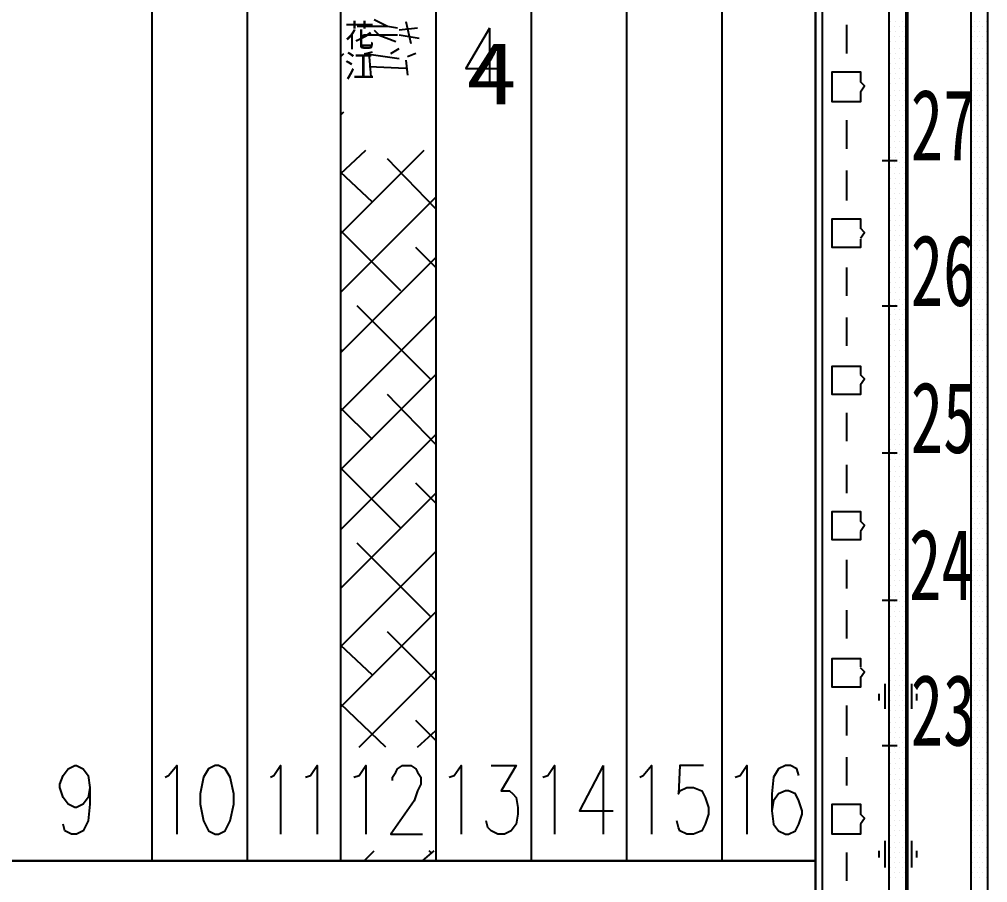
# Model space of a CAD drawing. Header units: metres. Extents: x 17 to 1264, y 17 to 859.
# Drawn here: x 411.1 to 494.5, y 410.5 to 484.9 of the extents above; entities that cross this region are included whole.
import ezdxf

# ---------------------------------------------------------------- set-up
doc = ezdxf.new("R2010")
doc.units = ezdxf.units.M
for name, color, linetype in [('LINES', 7, 'Continuous'), ('POLYLINES', 4, 'Continuous'), ('RECTS', 7, 'Continuous'), ('TEXTS', 3, 'Continuous')]:
    doc.layers.add(name, color=color, linetype=linetype)

msp = doc.modelspace()

# ---------------------------------------------------------------- linework, layer by layer
at = {"layer": 'LINES'}
for p, q in [((479.66, 144.86), (479.66, 740.16)), ((444.38, 484.7), (444.81, 482.83)), ((486.14, 484.7), (486.14, 484.7)), ((486.57, 484.7), (486.57, 484.7)), ((487.15, 484.7), (487.15, 484.7)), ((493.34, 484.7), (493.34, 484.7)), ((493.77, 484.7), (493.77, 484.7)), ((494.35, 484.7), (494.35, 484.7)), ((442.79, 484.27), (440.2, 484.27)), ((445.39, 484.13), (443.8, 483.98)), ((451.58, 484.13), (451.58, 479.09)), ((482.32, 484.42), (482.32, 481.97)), ((486.14, 483.84), (486.14, 483.84)), ((486.43, 484.27), (486.43, 484.27)), ((486.57, 483.84), (486.57, 483.84)), ((486.86, 484.27), (486.86, 484.27)), ((487.15, 483.84), (487.15, 483.84)), ((487.29, 484.27), (487.29, 484.27)), ((493.19, 484.27), (493.19, 484.27)), ((493.34, 483.84), (493.34, 483.84)), ((493.63, 484.27), (493.63, 484.27)), ((493.77, 483.84), (493.77, 483.84)), ((494.06, 484.27), (494.06, 484.27)), ((494.35, 483.84), (494.35, 483.84)), ((445.53, 483.26), (443.8, 483.55)), ((486.14, 482.98), (486.14, 482.98)), ((486.43, 483.41), (486.43, 483.41)), ((486.57, 482.98), (486.57, 482.98)), ((486.86, 483.41), (486.86, 483.41)), ((487.15, 482.98), (487.15, 482.98)), ((487.29, 483.41), (487.29, 483.41)), ((493.19, 483.41), (493.19, 483.41)), ((493.34, 482.98), (493.34, 482.98)), ((493.63, 483.41), (493.63, 483.41)), ((493.77, 482.98), (493.77, 482.98)), ((494.06, 483.41), (494.06, 483.41)), ((494.35, 482.98), (494.35, 482.98)), ((440.92, 481.97), (441.5, 482.11)), ((443.08, 481.97), (443.8, 482.4)), ((486.43, 482.4), (486.43, 482.4)), ((486.86, 482.4), (486.86, 482.4)), ((487.29, 482.4), (487.29, 482.4)), ((493.19, 482.4), (493.19, 482.4)), ((493.63, 482.4), (493.63, 482.4)), ((494.06, 482.4), (494.06, 482.4)), ((438.76, 481.68), (439.05, 481.97)), ((440.78, 481.97), (443.8, 481.54)), ((441.21, 481.68), (441.35, 479.95)), ((444.38, 481.39), (444.52, 480.1)), ((445.24, 481.97), (444.52, 481.68)), ((486.14, 481.97), (486.14, 481.97)), ((486.43, 481.54), (486.43, 481.54)), ((486.57, 481.97), (486.57, 481.97)), ((486.86, 481.54), (486.86, 481.54)), ((487.15, 481.97), (487.15, 481.97)), ((487.29, 481.54), (487.29, 481.54)), ((493.19, 481.54), (493.19, 481.54)), ((493.34, 481.97), (493.34, 481.97)), ((493.63, 481.54), (493.63, 481.54)), ((493.77, 481.97), (493.77, 481.97)), ((494.06, 481.54), (494.06, 481.54)), ((494.35, 481.97), (494.35, 481.97)), ((444.38, 480.67), (441.21, 480.82)), ((486.14, 481.1), (486.14, 481.1)), ((486.43, 480.67), (486.43, 480.67)), ((486.57, 481.1), (486.57, 481.1)), ((486.86, 480.67), (486.86, 480.67)), ((487.15, 481.1), (487.15, 481.1)), ((487.29, 480.67), (487.29, 480.67)), ((493.19, 480.67), (493.19, 480.67)), ((493.34, 481.1), (493.34, 481.1)), ((493.63, 480.67), (493.63, 480.67)), ((493.77, 481.1), (493.77, 481.1)), ((494.06, 480.67), (494.06, 480.67)), ((494.35, 481.1), (494.35, 481.1)), ((486.14, 480.24), (486.14, 480.24)), ((486.43, 479.81), (486.43, 479.81)), ((486.57, 480.24), (486.57, 480.24)), ((486.86, 479.81), (486.86, 479.81)), ((487.15, 480.24), (487.15, 480.24)), ((487.29, 479.81), (487.29, 479.81)), ((493.19, 479.81), (493.19, 479.81)), ((493.34, 480.24), (493.34, 480.24)), ((493.63, 479.81), (493.63, 479.81)), ((493.77, 480.24), (493.77, 480.24)), ((494.06, 479.81), (494.06, 479.81)), ((494.35, 480.24), (494.35, 480.24)), ((486.14, 479.38), (486.14, 479.38)), ((486.43, 478.8), (486.43, 478.8)), ((486.57, 479.38), (486.57, 479.38)), ((486.86, 478.8), (486.86, 478.8)), ((487.15, 479.38), (487.15, 479.38)), ((487.29, 478.8), (487.29, 478.8)), ((493.19, 478.8), (493.19, 478.8)), ((493.34, 479.38), (493.34, 479.38)), ((493.63, 478.8), (493.63, 478.8)), ((493.77, 479.38), (493.77, 479.38)), ((494.06, 478.8), (494.06, 478.8)), ((494.35, 479.38), (494.35, 479.38)), ((486.14, 478.37), (486.14, 478.37)), ((486.43, 477.94), (486.43, 477.94)), ((486.57, 478.37), (486.57, 478.37)), ((486.86, 477.94), (486.86, 477.94)), ((487.15, 478.37), (487.15, 478.37)), ((487.29, 477.94), (487.29, 477.94)), ((493.19, 477.94), (493.19, 477.94)), ((493.34, 478.37), (493.34, 478.37)), ((493.63, 477.94), (493.63, 477.94)), ((493.77, 478.37), (493.77, 478.37)), ((494.06, 477.94), (494.06, 477.94)), ((494.35, 478.37), (494.35, 478.37)), ((486.14, 477.5), (486.14, 477.5)), ((486.43, 477.07), (486.43, 477.07)), ((486.57, 477.5), (486.57, 477.5)), ((486.86, 477.07), (486.86, 477.07)), ((487.15, 477.5), (487.15, 477.5)), ((487.29, 477.07), (487.29, 477.07)), ((493.19, 477.07), (493.19, 477.07)), ((493.34, 477.5), (493.34, 477.5)), ((493.63, 477.07), (493.63, 477.07)), ((493.77, 477.5), (493.77, 477.5)), ((494.06, 477.07), (494.06, 477.07)), ((494.35, 477.5), (494.35, 477.5)), ((438.76, 476.64), (439.05, 476.93)), ((438.91, 476.78), (438.76, 476.78)), ((486.14, 476.64), (486.14, 476.64)), ((486.57, 476.64), (486.57, 476.64)), ((487.15, 476.64), (487.15, 476.64)), ((493.34, 476.64), (493.34, 476.64)), ((493.77, 476.64), (493.77, 476.64)), ((494.35, 476.64), (494.35, 476.64)), ((482.32, 476.21), (482.32, 473.76)), ((486.14, 475.78), (486.14, 475.78)), ((486.43, 476.21), (486.43, 476.21)), ((486.57, 475.78), (486.57, 475.78)), ((486.86, 476.21), (486.86, 476.21)), ((487.15, 475.78), (487.15, 475.78)), ((487.29, 476.21), (487.29, 476.21)), ((493.19, 476.21), (493.19, 476.21)), ((493.34, 475.78), (493.34, 475.78)), ((493.63, 476.21), (493.63, 476.21)), ((493.77, 475.78), (493.77, 475.78)), ((494.06, 476.21), (494.06, 476.21)), ((494.35, 475.78), (494.35, 475.78)), ((486.14, 474.77), (486.14, 474.77)), ((486.43, 475.2), (486.43, 475.2)), ((486.57, 474.77), (486.57, 474.77)), ((486.86, 475.2), (486.86, 475.2)), ((487.15, 474.77), (487.15, 474.77)), ((487.29, 475.2), (487.29, 475.2)), ((493.19, 475.2), (493.19, 475.2)), ((493.34, 474.77), (493.34, 474.77)), ((493.63, 475.2), (493.63, 475.2)), ((493.77, 474.77), (493.77, 474.77)), ((494.06, 475.2), (494.06, 475.2)), ((494.35, 474.77), (494.35, 474.77)), ((486.14, 473.9), (486.14, 473.9)), ((486.43, 474.34), (486.43, 474.34)), ((486.57, 473.9), (486.57, 473.9)), ((486.86, 474.34), (486.86, 474.34)), ((487.15, 473.9), (487.15, 473.9)), ((487.29, 474.34), (487.29, 474.34)), ((493.19, 474.34), (493.19, 474.34)), ((493.34, 473.9), (493.34, 473.9)), ((493.63, 474.34), (493.63, 474.34)), ((493.77, 473.9), (493.77, 473.9)), ((494.06, 474.34), (494.06, 474.34)), ((494.35, 473.9), (494.35, 473.9)), ((438.76, 471.6), (440.92, 473.62)), ((438.76, 466.42), (445.96, 473.62)), ((446.97, 468.58), (442.79, 472.9)), ((486.14, 473.04), (486.14, 473.04)), ((486.43, 473.47), (486.43, 473.47)), ((486.57, 473.04), (486.57, 473.04)), ((486.86, 473.47), (486.86, 473.47)), ((487.15, 473.04), (487.15, 473.04)), ((487.29, 473.47), (487.29, 473.47)), ((493.19, 473.47), (493.19, 473.47)), ((493.34, 473.04), (493.34, 473.04)), ((493.63, 473.47), (493.63, 473.47)), ((493.77, 473.04), (493.77, 473.04)), ((494.06, 473.47), (494.06, 473.47)), ((494.35, 473.04), (494.35, 473.04)), ((485.42, 472.75), (486.71, 472.75)), ((486.14, 472.18), (486.14, 472.18)), ((486.43, 472.61), (486.43, 472.61)), ((486.57, 472.18), (486.57, 472.18)), ((486.86, 472.61), (486.86, 472.61)), ((487.15, 472.18), (487.15, 472.18)), ((487.29, 472.61), (487.29, 472.61)), ((493.19, 472.61), (493.19, 472.61)), ((493.34, 472.18), (493.34, 472.18)), ((493.63, 472.61), (493.63, 472.61)), ((493.77, 472.18), (493.77, 472.18)), ((494.06, 472.61), (494.06, 472.61)), ((494.35, 472.18), (494.35, 472.18)), ((441.5, 469.15), (438.76, 471.74)), ((482.32, 471.89), (482.32, 469.3)), ((486.43, 471.6), (486.43, 471.6)), ((486.86, 471.6), (486.86, 471.6)), ((487.29, 471.6), (487.29, 471.6)), ((493.19, 471.6), (493.19, 471.6)), ((493.63, 471.6), (493.63, 471.6)), ((494.06, 471.6), (494.06, 471.6)), ((486.14, 471.17), (486.14, 471.17)), ((486.43, 470.74), (486.43, 470.74)), ((486.57, 471.17), (486.57, 471.17)), ((486.86, 470.74), (486.86, 470.74)), ((487.15, 471.17), (487.15, 471.17)), ((487.29, 470.74), (487.29, 470.74)), ((493.19, 470.74), (493.19, 470.74)), ((493.34, 471.17), (493.34, 471.17)), ((493.63, 470.74), (493.63, 470.74)), ((493.77, 471.17), (493.77, 471.17)), ((494.06, 470.74), (494.06, 470.74)), ((494.35, 471.17), (494.35, 471.17)), ((438.76, 461.38), (446.97, 469.58)), ((486.14, 470.3), (486.14, 470.3)), ((486.43, 469.87), (486.43, 469.87)), ((486.57, 470.3), (486.57, 470.3)), ((486.86, 469.87), (486.86, 469.87)), ((487.15, 470.3), (487.15, 470.3)), ((487.29, 469.87), (487.29, 469.87)), ((493.19, 469.87), (493.19, 469.87)), ((493.34, 470.3), (493.34, 470.3)), ((493.63, 469.87), (493.63, 469.87)), ((493.77, 470.3), (493.77, 470.3)), ((494.06, 469.87), (494.06, 469.87)), ((494.35, 470.3), (494.35, 470.3)), ((486.14, 469.44), (486.14, 469.44)), ((486.43, 469.01), (486.43, 469.01)), ((486.57, 469.44), (486.57, 469.44)), ((486.86, 469.01), (486.86, 469.01)), ((487.15, 469.44), (487.15, 469.44)), ((487.29, 469.01), (487.29, 469.01)), ((493.19, 469.01), (493.19, 469.01)), ((493.34, 469.44), (493.34, 469.44)), ((493.63, 469.01), (493.63, 469.01)), ((493.77, 469.44), (493.77, 469.44)), ((494.06, 469.01), (494.06, 469.01)), ((494.35, 469.44), (494.35, 469.44)), ((486.14, 468.58), (486.14, 468.58)), ((486.43, 468), (486.43, 468)), ((486.57, 468.58), (486.57, 468.58)), ((486.86, 468), (486.86, 468)), ((487.15, 468.58), (487.15, 468.58)), ((487.29, 468), (487.29, 468)), ((493.19, 468), (493.19, 468)), ((493.34, 468.58), (493.34, 468.58)), ((493.63, 468), (493.63, 468)), ((493.77, 468.58), (493.77, 468.58)), ((494.06, 468), (494.06, 468)), ((494.35, 468.58), (494.35, 468.58)), ((486.14, 467.57), (486.14, 467.57)), ((486.43, 467.14), (486.43, 467.14)), ((486.57, 467.57), (486.57, 467.57)), ((486.86, 467.14), (486.86, 467.14)), ((487.15, 467.57), (487.15, 467.57)), ((487.29, 467.14), (487.29, 467.14)), ((493.19, 467.14), (493.19, 467.14)), ((493.34, 467.57), (493.34, 467.57)), ((493.63, 467.14), (493.63, 467.14)), ((493.77, 467.57), (493.77, 467.57)), ((494.06, 467.14), (494.06, 467.14)), ((494.35, 467.57), (494.35, 467.57)), ((443.95, 461.52), (438.76, 466.7)), ((486.14, 466.7), (486.14, 466.7)), ((486.43, 466.27), (486.43, 466.27)), ((486.57, 466.7), (486.57, 466.7)), ((486.86, 466.27), (486.86, 466.27)), ((487.15, 466.7), (487.15, 466.7)), ((487.29, 466.27), (487.29, 466.27)), ((493.19, 466.27), (493.19, 466.27)), ((493.34, 466.7), (493.34, 466.7)), ((493.63, 466.27), (493.63, 466.27)), ((493.77, 466.7), (493.77, 466.7)), ((494.06, 466.27), (494.06, 466.27)), ((494.35, 466.7), (494.35, 466.7)), ((486.14, 465.84), (486.14, 465.84)), ((486.43, 465.41), (486.43, 465.41)), ((486.57, 465.84), (486.57, 465.84)), ((486.86, 465.41), (486.86, 465.41)), ((487.15, 465.84), (487.15, 465.84)), ((487.29, 465.41), (487.29, 465.41)), ((493.19, 465.41), (493.19, 465.41)), ((493.34, 465.84), (493.34, 465.84)), ((493.63, 465.41), (493.63, 465.41)), ((493.77, 465.84), (493.77, 465.84)), ((494.06, 465.41), (494.06, 465.41)), ((494.35, 465.84), (494.35, 465.84)), ((446.97, 463.54), (445.24, 465.26)), ((486.14, 464.98), (486.14, 464.98)), ((486.57, 464.98), (486.57, 464.98)), ((487.15, 464.98), (487.15, 464.98)), ((493.34, 464.98), (493.34, 464.98)), ((493.77, 464.98), (493.77, 464.98)), ((494.35, 464.98), (494.35, 464.98)), ((438.76, 456.19), (446.97, 464.4)), ((486.14, 463.97), (486.14, 463.97)), ((486.43, 464.4), (486.43, 464.4)), ((486.57, 463.97), (486.57, 463.97)), ((486.86, 464.4), (486.86, 464.4)), ((487.15, 463.97), (487.15, 463.97)), ((487.29, 464.4), (487.29, 464.4)), ((493.19, 464.4), (493.19, 464.4)), ((493.34, 463.97), (493.34, 463.97)), ((493.63, 464.4), (493.63, 464.4)), ((493.77, 463.97), (493.77, 463.97)), ((494.06, 464.4), (494.06, 464.4)), ((494.35, 463.97), (494.35, 463.97)), ((482.32, 463.54), (482.32, 461.09)), ((486.14, 463.1), (486.14, 463.1)), ((486.43, 463.54), (486.43, 463.54)), ((486.57, 463.1), (486.57, 463.1)), ((486.86, 463.54), (486.86, 463.54)), ((487.15, 463.1), (487.15, 463.1)), ((487.29, 463.54), (487.29, 463.54)), ((493.19, 463.54), (493.19, 463.54)), ((493.34, 463.1), (493.34, 463.1)), ((493.63, 463.54), (493.63, 463.54)), ((493.77, 463.1), (493.77, 463.1)), ((494.06, 463.54), (494.06, 463.54)), ((494.35, 463.1), (494.35, 463.1)), ((486.14, 462.24), (486.14, 462.24)), ((486.43, 462.67), (486.43, 462.67)), ((486.57, 462.24), (486.57, 462.24)), ((486.86, 462.67), (486.86, 462.67)), ((487.15, 462.24), (487.15, 462.24)), ((487.29, 462.67), (487.29, 462.67)), ((493.19, 462.67), (493.19, 462.67)), ((493.34, 462.24), (493.34, 462.24)), ((493.63, 462.67), (493.63, 462.67)), ((493.77, 462.24), (493.77, 462.24)), ((494.06, 462.67), (494.06, 462.67)), ((494.35, 462.24), (494.35, 462.24)), ((486.14, 461.38), (486.14, 461.38)), ((486.43, 461.81), (486.43, 461.81)), ((486.57, 461.38), (486.57, 461.38)), ((486.86, 461.81), (486.86, 461.81)), ((487.15, 461.38), (487.15, 461.38)), ((487.29, 461.81), (487.29, 461.81)), ((493.19, 461.81), (493.19, 461.81)), ((493.34, 461.38), (493.34, 461.38)), ((493.63, 461.81), (493.63, 461.81)), ((493.77, 461.38), (493.77, 461.38)), ((494.06, 461.81), (494.06, 461.81)), ((494.35, 461.38), (494.35, 461.38)), ((486.14, 460.37), (486.14, 460.37)), ((486.43, 460.8), (486.43, 460.8)), ((486.57, 460.37), (486.57, 460.37)), ((486.86, 460.8), (486.86, 460.8)), ((487.15, 460.37), (487.15, 460.37)), ((487.29, 460.8), (487.29, 460.8)), ((493.19, 460.8), (493.19, 460.8)), ((493.34, 460.37), (493.34, 460.37)), ((493.63, 460.8), (493.63, 460.8)), ((493.77, 460.37), (493.77, 460.37)), ((494.06, 460.8), (494.06, 460.8)), ((494.35, 460.37), (494.35, 460.37)), ((446.54, 453.89), (440.2, 460.22)), ((485.42, 460.22), (486.71, 460.22)), ((486.43, 459.94), (486.43, 459.94)), ((486.86, 459.94), (486.86, 459.94)), ((487.29, 459.94), (487.29, 459.94)), ((493.19, 459.94), (493.19, 459.94)), ((493.63, 459.94), (493.63, 459.94)), ((494.06, 459.94), (494.06, 459.94)), ((438.76, 451.15), (446.97, 459.36)), ((482.32, 459.22), (482.32, 456.77)), ((486.14, 459.5), (486.14, 459.5)), ((486.43, 459.07), (486.43, 459.07)), ((486.57, 459.5), (486.57, 459.5)), ((486.86, 459.07), (486.86, 459.07)), ((487.15, 459.5), (487.15, 459.5)), ((487.29, 459.07), (487.29, 459.07)), ((493.19, 459.07), (493.19, 459.07)), ((493.34, 459.5), (493.34, 459.5)), ((493.63, 459.07), (493.63, 459.07)), ((493.77, 459.5), (493.77, 459.5)), ((494.06, 459.07), (494.06, 459.07)), ((494.35, 459.5), (494.35, 459.5)), ((486.14, 458.64), (486.14, 458.64)), ((486.43, 458.21), (486.43, 458.21)), ((486.57, 458.64), (486.57, 458.64)), ((486.86, 458.21), (486.86, 458.21)), ((487.15, 458.64), (487.15, 458.64)), ((487.29, 458.21), (487.29, 458.21)), ((493.19, 458.21), (493.19, 458.21)), ((493.34, 458.64), (493.34, 458.64)), ((493.63, 458.21), (493.63, 458.21)), ((493.77, 458.64), (493.77, 458.64)), ((494.06, 458.21), (494.06, 458.21)), ((494.35, 458.64), (494.35, 458.64)), ((486.14, 457.78), (486.14, 457.78)), ((486.43, 457.2), (486.43, 457.2)), ((486.57, 457.78), (486.57, 457.78)), ((486.86, 457.2), (486.86, 457.2)), ((487.15, 457.78), (487.15, 457.78)), ((487.29, 457.2), (487.29, 457.2)), ((493.19, 457.2), (493.19, 457.2)), ((493.34, 457.78), (493.34, 457.78)), ((493.63, 457.2), (493.63, 457.2)), ((493.77, 457.78), (493.77, 457.78)), ((494.06, 457.2), (494.06, 457.2)), ((494.35, 457.78), (494.35, 457.78)), ((438.91, 456.34), (438.76, 456.48)), ((486.14, 456.77), (486.14, 456.77)), ((486.43, 456.34), (486.43, 456.34)), ((486.57, 456.77), (486.57, 456.77)), ((486.86, 456.34), (486.86, 456.34)), ((487.15, 456.77), (487.15, 456.77)), ((487.29, 456.34), (487.29, 456.34)), ((493.19, 456.34), (493.19, 456.34)), ((493.34, 456.77), (493.34, 456.77)), ((493.63, 456.34), (493.63, 456.34)), ((493.77, 456.77), (493.77, 456.77)), ((494.06, 456.34), (494.06, 456.34)), ((494.35, 456.77), (494.35, 456.77)), ((486.14, 455.9), (486.14, 455.9)), ((486.43, 455.47), (486.43, 455.47)), ((486.57, 455.9), (486.57, 455.9)), ((486.86, 455.47), (486.86, 455.47)), ((487.15, 455.9), (487.15, 455.9)), ((487.29, 455.47), (487.29, 455.47)), ((493.19, 455.47), (493.19, 455.47)), ((493.34, 455.9), (493.34, 455.9)), ((493.63, 455.47), (493.63, 455.47)), ((493.77, 455.9), (493.77, 455.9)), ((494.06, 455.47), (494.06, 455.47)), ((494.35, 455.9), (494.35, 455.9)), ((486.14, 455.04), (486.14, 455.04)), ((486.43, 454.61), (486.43, 454.61)), ((486.57, 455.04), (486.57, 455.04)), ((486.86, 454.61), (486.86, 454.61)), ((487.15, 455.04), (487.15, 455.04)), ((487.29, 454.61), (487.29, 454.61)), ((493.19, 454.61), (493.19, 454.61)), ((493.34, 455.04), (493.34, 455.04)), ((493.63, 454.61), (493.63, 454.61)), ((493.77, 455.04), (493.77, 455.04)), ((494.06, 454.61), (494.06, 454.61)), ((494.35, 455.04), (494.35, 455.04)), ((438.76, 446.11), (446.97, 454.32)), ((486.14, 454.18), (486.14, 454.18)), ((486.57, 454.18), (486.57, 454.18)), ((487.15, 454.18), (487.15, 454.18)), ((493.34, 454.18), (493.34, 454.18)), ((493.77, 454.18), (493.77, 454.18)), ((494.35, 454.18), (494.35, 454.18)), ((486.14, 453.17), (486.14, 453.17)), ((486.43, 453.6), (486.43, 453.6)), ((486.57, 453.17), (486.57, 453.17)), ((486.86, 453.6), (486.86, 453.6)), ((487.15, 453.17), (487.15, 453.17)), ((487.29, 453.6), (487.29, 453.6)), ((493.19, 453.6), (493.19, 453.6)), ((493.34, 453.17), (493.34, 453.17)), ((493.63, 453.6), (493.63, 453.6)), ((493.77, 453.17), (493.77, 453.17)), ((494.06, 453.6), (494.06, 453.6)), ((494.35, 453.17), (494.35, 453.17)), ((446.97, 448.27), (442.79, 452.59)), ((486.14, 452.3), (486.14, 452.3)), ((486.43, 452.74), (486.43, 452.74)), ((486.57, 452.3), (486.57, 452.3)), ((486.86, 452.74), (486.86, 452.74)), ((487.15, 452.3), (487.15, 452.3)), ((487.29, 452.74), (487.29, 452.74)), ((493.19, 452.74), (493.19, 452.74)), ((493.34, 452.3), (493.34, 452.3)), ((493.63, 452.74), (493.63, 452.74)), ((493.77, 452.3), (493.77, 452.3)), ((494.06, 452.74), (494.06, 452.74)), ((494.35, 452.3), (494.35, 452.3)), ((441.5, 448.7), (438.76, 451.44)), ((486.14, 451.44), (486.14, 451.44)), ((486.43, 451.87), (486.43, 451.87)), ((486.57, 451.44), (486.57, 451.44)), ((486.86, 451.87), (486.86, 451.87)), ((487.15, 451.44), (487.15, 451.44)), ((487.29, 451.87), (487.29, 451.87)), ((493.19, 451.87), (493.19, 451.87)), ((493.34, 451.44), (493.34, 451.44)), ((493.63, 451.87), (493.63, 451.87)), ((493.77, 451.44), (493.77, 451.44)), ((494.06, 451.87), (494.06, 451.87)), ((494.35, 451.44), (494.35, 451.44)), ((482.32, 451.01), (482.32, 448.56)), ((486.14, 450.58), (486.14, 450.58)), ((486.43, 451.01), (486.43, 451.01)), ((486.57, 450.58), (486.57, 450.58)), ((486.86, 451.01), (486.86, 451.01)), ((487.15, 450.58), (487.15, 450.58)), ((487.29, 451.01), (487.29, 451.01)), ((493.19, 451.01), (493.19, 451.01)), ((493.34, 450.58), (493.34, 450.58)), ((493.63, 451.01), (493.63, 451.01)), ((493.77, 450.58), (493.77, 450.58)), ((494.06, 451.01), (494.06, 451.01)), ((494.35, 450.58), (494.35, 450.58)), ((486.14, 449.57), (486.14, 449.57)), ((486.43, 450), (486.43, 450)), ((486.57, 449.57), (486.57, 449.57)), ((486.86, 450), (486.86, 450)), ((487.15, 449.57), (487.15, 449.57)), ((487.29, 450), (487.29, 450)), ((493.19, 450), (493.19, 450)), ((493.34, 449.57), (493.34, 449.57)), ((493.63, 450), (493.63, 450)), ((493.77, 449.57), (493.77, 449.57)), ((494.06, 450), (494.06, 450)), ((494.35, 449.57), (494.35, 449.57)), ((438.76, 440.93), (446.97, 449.14)), ((486.14, 448.7), (486.14, 448.7)), ((486.43, 449.14), (486.43, 449.14)), ((486.57, 448.7), (486.57, 448.7)), ((486.86, 449.14), (486.86, 449.14)), ((487.15, 448.7), (487.15, 448.7)), ((487.29, 449.14), (487.29, 449.14)), ((493.19, 449.14), (493.19, 449.14)), ((493.34, 448.7), (493.34, 448.7)), ((493.63, 449.14), (493.63, 449.14)), ((493.77, 448.7), (493.77, 448.7)), ((494.06, 449.14), (494.06, 449.14)), ((494.35, 448.7), (494.35, 448.7)), ((486.43, 448.27), (486.43, 448.27)), ((486.86, 448.27), (486.86, 448.27)), ((487.29, 448.27), (487.29, 448.27)), ((493.19, 448.27), (493.19, 448.27)), ((493.63, 448.27), (493.63, 448.27)), ((494.06, 448.27), (494.06, 448.27)), ((485.42, 447.55), (486.71, 447.55)), ((486.14, 447.84), (486.14, 447.84)), ((486.43, 447.41), (486.43, 447.41)), ((486.57, 447.84), (486.57, 447.84)), ((486.86, 447.41), (486.86, 447.41)), ((487.15, 447.84), (487.15, 447.84)), ((487.29, 447.41), (487.29, 447.41)), ((493.19, 447.41), (493.19, 447.41)), ((493.34, 447.84), (493.34, 447.84)), ((493.63, 447.41), (493.63, 447.41)), ((493.77, 447.84), (493.77, 447.84)), ((494.06, 447.41), (494.06, 447.41)), ((494.35, 447.84), (494.35, 447.84)), ((443.95, 441.07), (438.76, 446.26)), ((482.32, 446.54), (482.32, 444.1)), ((486.14, 446.98), (486.14, 446.98)), ((486.43, 446.4), (486.43, 446.4)), ((486.57, 446.98), (486.57, 446.98)), ((486.86, 446.4), (486.86, 446.4)), ((487.15, 446.98), (487.15, 446.98)), ((487.29, 446.4), (487.29, 446.4)), ((493.19, 446.4), (493.19, 446.4)), ((493.34, 446.98), (493.34, 446.98)), ((493.63, 446.4), (493.63, 446.4)), ((493.77, 446.98), (493.77, 446.98)), ((494.06, 446.4), (494.06, 446.4)), ((494.35, 446.98), (494.35, 446.98)), ((486.14, 445.97), (486.14, 445.97)), ((486.43, 445.54), (486.43, 445.54)), ((486.57, 445.97), (486.57, 445.97)), ((486.86, 445.54), (486.86, 445.54)), ((487.15, 445.97), (487.15, 445.97)), ((487.29, 445.54), (487.29, 445.54)), ((493.19, 445.54), (493.19, 445.54)), ((493.34, 445.97), (493.34, 445.97)), ((493.63, 445.54), (493.63, 445.54)), ((493.77, 445.97), (493.77, 445.97)), ((494.06, 445.54), (494.06, 445.54)), ((494.35, 445.97), (494.35, 445.97)), ((446.97, 443.23), (445.24, 444.96)), ((486.14, 445.1), (486.14, 445.1)), ((486.43, 444.67), (486.43, 444.67)), ((486.57, 445.1), (486.57, 445.1)), ((486.86, 444.67), (486.86, 444.67)), ((487.15, 445.1), (487.15, 445.1)), ((487.29, 444.67), (487.29, 444.67)), ((493.19, 444.67), (493.19, 444.67)), ((493.34, 445.1), (493.34, 445.1)), ((493.63, 444.67), (493.63, 444.67)), ((493.77, 445.1), (493.77, 445.1)), ((494.06, 444.67), (494.06, 444.67)), ((494.35, 445.1), (494.35, 445.1)), ((438.76, 435.89), (446.97, 444.1)), ((486.14, 444.24), (486.14, 444.24)), ((486.43, 443.81), (486.43, 443.81)), ((486.57, 444.24), (486.57, 444.24)), ((486.86, 443.81), (486.86, 443.81)), ((487.15, 444.24), (487.15, 444.24)), ((487.29, 443.81), (487.29, 443.81)), ((493.19, 443.81), (493.19, 443.81)), ((493.34, 444.24), (493.34, 444.24)), ((493.63, 443.81), (493.63, 443.81)), ((493.77, 444.24), (493.77, 444.24)), ((494.06, 443.81), (494.06, 443.81)), ((494.35, 444.24), (494.35, 444.24)), ((486.14, 443.38), (486.14, 443.38)), ((486.57, 443.38), (486.57, 443.38)), ((487.15, 443.38), (487.15, 443.38)), ((493.34, 443.38), (493.34, 443.38)), ((493.77, 443.38), (493.77, 443.38)), ((494.35, 443.38), (494.35, 443.38)), ((486.14, 442.37), (486.14, 442.37)), ((486.43, 442.8), (486.43, 442.8)), ((486.57, 442.37), (486.57, 442.37)), ((486.86, 442.8), (486.86, 442.8)), ((487.15, 442.37), (487.15, 442.37)), ((487.29, 442.8), (487.29, 442.8)), ((493.19, 442.8), (493.19, 442.8)), ((493.34, 442.37), (493.34, 442.37)), ((493.63, 442.8), (493.63, 442.8)), ((493.77, 442.37), (493.77, 442.37)), ((494.06, 442.8), (494.06, 442.8)), ((494.35, 442.37), (494.35, 442.37)), ((486.14, 441.5), (486.14, 441.5)), ((486.43, 441.94), (486.43, 441.94)), ((486.57, 441.5), (486.57, 441.5)), ((486.86, 441.94), (486.86, 441.94)), ((487.15, 441.5), (487.15, 441.5)), ((487.29, 441.94), (487.29, 441.94)), ((493.19, 441.94), (493.19, 441.94)), ((493.34, 441.5), (493.34, 441.5)), ((493.63, 441.94), (493.63, 441.94)), ((493.77, 441.5), (493.77, 441.5)), ((494.06, 441.94), (494.06, 441.94)), ((494.35, 441.5), (494.35, 441.5)), ((486.14, 440.64), (486.14, 440.64)), ((486.43, 441.07), (486.43, 441.07)), ((486.57, 440.64), (486.57, 440.64)), ((486.86, 441.07), (486.86, 441.07)), ((487.15, 440.64), (487.15, 440.64)), ((487.29, 441.07), (487.29, 441.07)), ((493.19, 441.07), (493.19, 441.07)), ((493.34, 440.64), (493.34, 440.64)), ((493.63, 441.07), (493.63, 441.07)), ((493.77, 440.64), (493.77, 440.64)), ((494.06, 441.07), (494.06, 441.07)), ((494.35, 440.64), (494.35, 440.64)), ((446.54, 433.44), (440.2, 439.78)), ((486.14, 439.78), (486.14, 439.78)), ((486.43, 440.21), (486.43, 440.21)), ((486.57, 439.78), (486.57, 439.78)), ((486.86, 440.21), (486.86, 440.21)), ((487.15, 439.78), (487.15, 439.78)), ((487.29, 440.21), (487.29, 440.21)), ((493.19, 440.21), (493.19, 440.21)), ((493.34, 439.78), (493.34, 439.78)), ((493.63, 440.21), (493.63, 440.21)), ((493.77, 439.78), (493.77, 439.78)), ((494.06, 440.21), (494.06, 440.21)), ((494.35, 439.78), (494.35, 439.78)), ((438.76, 430.85), (446.97, 439.06)), ((486.14, 438.77), (486.14, 438.77)), ((486.43, 439.2), (486.43, 439.2)), ((486.57, 438.77), (486.57, 438.77)), ((486.86, 439.2), (486.86, 439.2)), ((487.15, 438.77), (487.15, 438.77)), ((487.29, 439.2), (487.29, 439.2)), ((493.19, 439.2), (493.19, 439.2)), ((493.34, 438.77), (493.34, 438.77)), ((493.63, 439.2), (493.63, 439.2)), ((493.77, 438.77), (493.77, 438.77)), ((494.06, 439.2), (494.06, 439.2)), ((494.35, 438.77), (494.35, 438.77)), ((482.32, 438.34), (482.32, 435.89)), ((486.14, 437.9), (486.14, 437.9)), ((486.43, 438.34), (486.43, 438.34)), ((486.57, 437.9), (486.57, 437.9)), ((486.86, 438.34), (486.86, 438.34)), ((487.15, 437.9), (487.15, 437.9)), ((487.29, 438.34), (487.29, 438.34)), ((493.19, 438.34), (493.19, 438.34)), ((493.34, 437.9), (493.34, 437.9)), ((493.63, 438.34), (493.63, 438.34)), ((493.77, 437.9), (493.77, 437.9)), ((494.06, 438.34), (494.06, 438.34)), ((494.35, 437.9), (494.35, 437.9)), ((486.14, 437.04), (486.14, 437.04)), ((486.43, 437.47), (486.43, 437.47)), ((486.57, 437.04), (486.57, 437.04)), ((486.86, 437.47), (486.86, 437.47)), ((487.15, 437.04), (487.15, 437.04)), ((487.29, 437.47), (487.29, 437.47)), ((493.19, 437.47), (493.19, 437.47)), ((493.34, 437.04), (493.34, 437.04)), ((493.63, 437.47), (493.63, 437.47)), ((493.77, 437.04), (493.77, 437.04)), ((494.06, 437.47), (494.06, 437.47)), ((494.35, 437.04), (494.35, 437.04)), ((486.14, 436.18), (486.14, 436.18)), ((486.43, 436.61), (486.43, 436.61)), ((486.57, 436.18), (486.57, 436.18)), ((486.86, 436.61), (486.86, 436.61)), ((487.15, 436.18), (487.15, 436.18)), ((487.29, 436.61), (487.29, 436.61)), ((493.19, 436.61), (493.19, 436.61)), ((493.34, 436.18), (493.34, 436.18)), ((493.63, 436.61), (493.63, 436.61)), ((493.77, 436.18), (493.77, 436.18)), ((494.06, 436.61), (494.06, 436.61)), ((494.35, 436.18), (494.35, 436.18)), ((438.91, 436.03), (438.76, 436.03)), ((486.43, 435.6), (486.43, 435.6)), ((486.86, 435.6), (486.86, 435.6)), ((487.29, 435.6), (487.29, 435.6)), ((493.19, 435.6), (493.19, 435.6)), ((493.63, 435.6), (493.63, 435.6)), ((494.06, 435.6), (494.06, 435.6)), ((485.42, 434.88), (486.71, 434.88)), ((486.14, 435.17), (486.14, 435.17)), ((486.43, 434.74), (486.43, 434.74)), ((486.57, 435.17), (486.57, 435.17)), ((486.86, 434.74), (486.86, 434.74)), ((487.15, 435.17), (487.15, 435.17)), ((487.29, 434.74), (487.29, 434.74)), ((493.19, 434.74), (493.19, 434.74)), ((493.34, 435.17), (493.34, 435.17)), ((493.63, 434.74), (493.63, 434.74)), ((493.77, 435.17), (493.77, 435.17)), ((494.06, 434.74), (494.06, 434.74)), ((494.35, 435.17), (494.35, 435.17)), ((438.76, 425.66), (446.97, 433.87)), ((482.32, 434.02), (482.32, 431.57)), ((486.14, 434.3), (486.14, 434.3)), ((486.43, 433.87), (486.43, 433.87)), ((486.57, 434.3), (486.57, 434.3)), ((486.86, 433.87), (486.86, 433.87)), ((487.15, 434.3), (487.15, 434.3)), ((487.29, 433.87), (487.29, 433.87)), ((493.19, 433.87), (493.19, 433.87)), ((493.34, 434.3), (493.34, 434.3)), ((493.63, 433.87), (493.63, 433.87)), ((493.77, 434.3), (493.77, 434.3)), ((494.06, 433.87), (494.06, 433.87)), ((494.35, 434.3), (494.35, 434.3)), ((486.14, 433.44), (486.14, 433.44)), ((486.43, 433.01), (486.43, 433.01)), ((486.57, 433.44), (486.57, 433.44)), ((486.86, 433.01), (486.86, 433.01)), ((487.15, 433.44), (487.15, 433.44)), ((487.29, 433.01), (487.29, 433.01)), ((493.19, 433.01), (493.19, 433.01)), ((493.34, 433.44), (493.34, 433.44)), ((493.63, 433.01), (493.63, 433.01)), ((493.77, 433.44), (493.77, 433.44)), ((494.06, 433.01), (494.06, 433.01)), ((494.35, 433.44), (494.35, 433.44)), ((446.97, 427.97), (442.79, 432.14)), ((486.14, 432.58), (486.14, 432.58)), ((486.57, 432.58), (486.57, 432.58)), ((487.15, 432.58), (487.15, 432.58)), ((493.34, 432.58), (493.34, 432.58)), ((493.77, 432.58), (493.77, 432.58)), ((494.35, 432.58), (494.35, 432.58)), ((486.14, 431.57), (486.14, 431.57)), ((486.43, 432), (486.43, 432)), ((486.57, 431.57), (486.57, 431.57)), ((486.86, 432), (486.86, 432)), ((487.15, 431.57), (487.15, 431.57)), ((487.29, 432), (487.29, 432)), ((493.19, 432), (493.19, 432)), ((493.34, 431.57), (493.34, 431.57)), ((493.63, 432), (493.63, 432)), ((493.77, 431.57), (493.77, 431.57)), ((494.06, 432), (494.06, 432)), ((494.35, 431.57), (494.35, 431.57)), ((441.5, 428.4), (438.76, 430.99)), ((486.14, 430.7), (486.14, 430.7)), ((486.43, 431.14), (486.43, 431.14)), ((486.57, 430.7), (486.57, 430.7)), ((486.86, 431.14), (486.86, 431.14)), ((487.15, 430.7), (487.15, 430.7)), ((487.29, 431.14), (487.29, 431.14)), ((493.19, 431.14), (493.19, 431.14)), ((493.34, 430.7), (493.34, 430.7)), ((493.63, 431.14), (493.63, 431.14)), ((493.77, 430.7), (493.77, 430.7)), ((494.06, 431.14), (494.06, 431.14)), ((494.35, 430.7), (494.35, 430.7)), ((486.14, 429.84), (486.14, 429.84)), ((486.43, 430.27), (486.43, 430.27)), ((486.57, 429.84), (486.57, 429.84)), ((486.86, 430.27), (486.86, 430.27)), ((487.15, 429.84), (487.15, 429.84)), ((487.29, 430.27), (487.29, 430.27)), ((493.19, 430.27), (493.19, 430.27)), ((493.34, 429.84), (493.34, 429.84)), ((493.63, 430.27), (493.63, 430.27)), ((493.77, 429.84), (493.77, 429.84)), ((494.06, 430.27), (494.06, 430.27)), ((494.35, 429.84), (494.35, 429.84)), ((440.35, 422.21), (446.97, 428.83)), ((486.14, 428.98), (486.14, 428.98)), ((486.43, 429.41), (486.43, 429.41)), ((486.57, 428.98), (486.57, 428.98)), ((486.86, 429.41), (486.86, 429.41)), ((487.15, 428.98), (487.15, 428.98)), ((487.29, 429.41), (487.29, 429.41)), ((493.19, 429.41), (493.19, 429.41)), ((493.34, 428.98), (493.34, 428.98)), ((493.63, 429.41), (493.63, 429.41)), ((493.77, 428.98), (493.77, 428.98)), ((494.06, 429.41), (494.06, 429.41)), ((494.35, 428.98), (494.35, 428.98)), ((486.14, 427.97), (486.14, 427.97)), ((486.43, 428.4), (486.43, 428.4)), ((486.57, 427.97), (486.57, 427.97)), ((486.86, 428.4), (486.86, 428.4)), ((487.15, 427.97), (487.15, 427.97)), ((487.29, 428.4), (487.29, 428.4)), ((493.19, 428.4), (493.19, 428.4)), ((493.34, 427.97), (493.34, 427.97)), ((493.63, 428.4), (493.63, 428.4)), ((493.77, 427.97), (493.77, 427.97)), ((494.06, 428.4), (494.06, 428.4)), ((494.35, 427.97), (494.35, 427.97)), ((485.63, 427.68), (485.63, 425.52)), ((486.14, 427.1), (486.14, 427.1)), ((486.43, 427.54), (486.43, 427.54)), ((486.57, 427.1), (486.57, 427.1)), ((486.86, 427.54), (486.86, 427.54)), ((487.15, 427.1), (487.15, 427.1)), ((487.29, 427.54), (487.29, 427.54)), ((487.94, 427.68), (487.94, 425.52)), ((493.19, 427.54), (493.19, 427.54)), ((493.34, 427.1), (493.34, 427.1)), ((493.63, 427.54), (493.63, 427.54)), ((493.77, 427.1), (493.77, 427.1)), ((494.06, 427.54), (494.06, 427.54)), ((494.35, 427.1), (494.35, 427.1)), ((485.13, 426.82), (485.13, 426.24)), ((486.14, 426.24), (486.14, 426.24)), ((486.43, 426.67), (486.43, 426.67)), ((486.57, 426.24), (486.57, 426.24)), ((486.86, 426.67), (486.86, 426.67)), ((487.15, 426.24), (487.15, 426.24)), ((487.29, 426.67), (487.29, 426.67)), ((488.37, 426.82), (488.37, 426.24)), ((493.19, 426.67), (493.19, 426.67)), ((493.34, 426.24), (493.34, 426.24)), ((493.63, 426.67), (493.63, 426.67)), ((493.77, 426.24), (493.77, 426.24)), ((494.06, 426.67), (494.06, 426.67)), ((494.35, 426.24), (494.35, 426.24)), ((442.65, 422.21), (438.76, 425.95)), ((482.32, 425.81), (482.32, 423.22)), ((486.14, 425.38), (486.14, 425.38)), ((486.43, 425.81), (486.43, 425.81)), ((486.57, 425.38), (486.57, 425.38)), ((486.86, 425.81), (486.86, 425.81)), ((487.15, 425.38), (487.15, 425.38)), ((487.29, 425.81), (487.29, 425.81)), ((493.19, 425.81), (493.19, 425.81)), ((493.34, 425.38), (493.34, 425.38)), ((493.63, 425.81), (493.63, 425.81)), ((493.77, 425.38), (493.77, 425.38)), ((494.06, 425.81), (494.06, 425.81)), ((494.35, 425.38), (494.35, 425.38)), ((446.97, 422.78), (445.24, 424.51)), ((486.43, 424.8), (486.43, 424.8)), ((486.86, 424.8), (486.86, 424.8)), ((487.29, 424.8), (487.29, 424.8)), ((493.19, 424.8), (493.19, 424.8)), ((493.63, 424.8), (493.63, 424.8)), ((494.06, 424.8), (494.06, 424.8)), ((486.14, 424.37), (486.14, 424.37)), ((486.43, 423.94), (486.43, 423.94)), ((486.57, 424.37), (486.57, 424.37)), ((486.86, 423.94), (486.86, 423.94)), ((487.15, 424.37), (487.15, 424.37)), ((487.29, 423.94), (487.29, 423.94)), ((493.19, 423.94), (493.19, 423.94)), ((493.34, 424.37), (493.34, 424.37)), ((493.63, 423.94), (493.63, 423.94)), ((493.77, 424.37), (493.77, 424.37)), ((494.06, 423.94), (494.06, 423.94)), ((494.35, 424.37), (494.35, 424.37)), ((445.39, 422.21), (446.97, 423.65)), ((486.14, 423.5), (486.14, 423.5)), ((486.43, 423.07), (486.43, 423.07)), ((486.57, 423.5), (486.57, 423.5)), ((486.86, 423.07), (486.86, 423.07)), ((487.15, 423.5), (487.15, 423.5)), ((487.29, 423.07), (487.29, 423.07)), ((493.19, 423.07), (493.19, 423.07)), ((493.34, 423.5), (493.34, 423.5)), ((493.63, 423.07), (493.63, 423.07)), ((493.77, 423.5), (493.77, 423.5)), ((494.06, 423.07), (494.06, 423.07)), ((494.35, 423.5), (494.35, 423.5)), ((485.42, 422.35), (486.71, 422.35)), ((486.14, 422.64), (486.14, 422.64)), ((486.43, 422.21), (486.43, 422.21)), ((486.57, 422.64), (486.57, 422.64)), ((486.86, 422.21), (486.86, 422.21)), ((487.15, 422.64), (487.15, 422.64)), ((487.29, 422.21), (487.29, 422.21)), ((493.19, 422.21), (493.19, 422.21)), ((493.34, 422.64), (493.34, 422.64)), ((493.63, 422.21), (493.63, 422.21)), ((493.77, 422.64), (493.77, 422.64)), ((494.06, 422.21), (494.06, 422.21)), ((494.35, 422.64), (494.35, 422.64)), ((482.32, 421.34), (482.32, 418.9)), ((486.14, 421.78), (486.14, 421.78)), ((486.43, 421.2), (486.43, 421.2)), ((486.57, 421.78), (486.57, 421.78)), ((486.86, 421.2), (486.86, 421.2)), ((487.15, 421.78), (487.15, 421.78)), ((487.29, 421.2), (487.29, 421.2)), ((493.19, 421.2), (493.19, 421.2)), ((493.34, 421.78), (493.34, 421.78)), ((493.63, 421.2), (493.63, 421.2)), ((493.77, 421.78), (493.77, 421.78)), ((494.06, 421.2), (494.06, 421.2)), ((494.35, 421.78), (494.35, 421.78)), ((461.37, 420.62), (461.37, 414.72)), ((486.14, 420.77), (486.14, 420.77)), ((486.43, 420.34), (486.43, 420.34)), ((486.57, 420.77), (486.57, 420.77)), ((486.86, 420.34), (486.86, 420.34)), ((487.15, 420.77), (487.15, 420.77)), ((487.29, 420.34), (487.29, 420.34)), ((493.19, 420.34), (493.19, 420.34)), ((493.34, 420.77), (493.34, 420.77)), ((493.63, 420.34), (493.63, 420.34)), ((493.77, 420.77), (493.77, 420.77)), ((494.06, 420.34), (494.06, 420.34)), ((494.35, 420.77), (494.35, 420.77)), ((486.14, 419.9), (486.14, 419.9)), ((486.57, 419.9), (486.57, 419.9)), ((487.15, 419.9), (487.15, 419.9)), ((493.34, 419.9), (493.34, 419.9)), ((493.77, 419.9), (493.77, 419.9)), ((494.35, 419.9), (494.35, 419.9)), ((486.14, 419.04), (486.14, 419.04)), ((486.43, 419.47), (486.43, 419.47)), ((486.57, 419.04), (486.57, 419.04)), ((486.86, 419.47), (486.86, 419.47)), ((487.15, 419.04), (487.15, 419.04)), ((487.29, 419.47), (487.29, 419.47)), ((493.19, 419.47), (493.19, 419.47)), ((493.34, 419.04), (493.34, 419.04)), ((493.63, 419.47), (493.63, 419.47)), ((493.77, 419.04), (493.77, 419.04)), ((494.06, 419.47), (494.06, 419.47)), ((494.35, 419.04), (494.35, 419.04)), ((486.14, 418.18), (486.14, 418.18)), ((486.43, 418.61), (486.43, 418.61)), ((486.57, 418.18), (486.57, 418.18)), ((486.86, 418.61), (486.86, 418.61)), ((487.15, 418.18), (487.15, 418.18)), ((487.29, 418.61), (487.29, 418.61)), ((493.19, 418.61), (493.19, 418.61)), ((493.34, 418.18), (493.34, 418.18)), ((493.63, 418.61), (493.63, 418.61)), ((493.77, 418.18), (493.77, 418.18)), ((494.06, 418.61), (494.06, 418.61)), ((494.35, 418.18), (494.35, 418.18)), ((486.14, 417.17), (486.14, 417.17)), ((486.43, 417.6), (486.43, 417.6)), ((486.57, 417.17), (486.57, 417.17)), ((486.86, 417.6), (486.86, 417.6)), ((487.15, 417.17), (487.15, 417.17)), ((487.29, 417.6), (487.29, 417.6)), ((493.19, 417.6), (493.19, 417.6)), ((493.34, 417.17), (493.34, 417.17)), ((493.63, 417.6), (493.63, 417.6)), ((493.77, 417.17), (493.77, 417.17)), ((494.06, 417.6), (494.06, 417.6)), ((494.35, 417.17), (494.35, 417.17)), ((486.14, 416.3), (486.14, 416.3)), ((486.43, 416.74), (486.43, 416.74)), ((486.57, 416.3), (486.57, 416.3)), ((486.86, 416.74), (486.86, 416.74)), ((487.15, 416.3), (487.15, 416.3)), ((487.29, 416.74), (487.29, 416.74)), ((493.19, 416.74), (493.19, 416.74)), ((493.34, 416.3), (493.34, 416.3)), ((493.63, 416.74), (493.63, 416.74)), ((493.77, 416.3), (493.77, 416.3)), ((494.06, 416.74), (494.06, 416.74)), ((494.35, 416.3), (494.35, 416.3)), ((486.14, 415.44), (486.14, 415.44)), ((486.43, 415.87), (486.43, 415.87)), ((486.57, 415.44), (486.57, 415.44)), ((486.86, 415.87), (486.86, 415.87)), ((487.15, 415.44), (487.15, 415.44)), ((487.29, 415.87), (487.29, 415.87)), ((493.19, 415.87), (493.19, 415.87)), ((493.34, 415.44), (493.34, 415.44)), ((493.63, 415.87), (493.63, 415.87)), ((493.77, 415.44), (493.77, 415.44)), ((494.06, 415.87), (494.06, 415.87)), ((494.35, 415.44), (494.35, 415.44)), ((486.14, 414.58), (486.14, 414.58)), ((486.43, 415.01), (486.43, 415.01)), ((486.57, 414.58), (486.57, 414.58)), ((486.86, 415.01), (486.86, 415.01)), ((487.15, 414.58), (487.15, 414.58)), ((487.29, 415.01), (487.29, 415.01)), ((493.19, 415.01), (493.19, 415.01)), ((493.34, 414.58), (493.34, 414.58)), ((493.63, 415.01), (493.63, 415.01)), ((493.77, 414.58), (493.77, 414.58)), ((494.06, 415.01), (494.06, 415.01)), ((494.35, 414.58), (494.35, 414.58)), ((485.63, 414.14), (485.63, 411.84)), ((486.43, 414), (486.43, 414)), ((486.86, 414), (486.86, 414)), ((487.29, 414), (487.29, 414)), ((487.94, 414.14), (487.94, 411.84)), ((493.19, 414), (493.19, 414)), ((493.63, 414), (493.63, 414)), ((494.06, 414), (494.06, 414)), ((440.78, 412.42), (441.64, 413.28)), ((445.82, 412.42), (446.83, 413.28)), ((446.54, 413.14), (446.39, 413.28)), ((482.32, 413.14), (482.32, 410.69)), ((485.13, 413.28), (485.13, 412.7)), ((486.14, 413.57), (486.14, 413.57)), ((486.43, 413.14), (486.43, 413.14)), ((486.57, 413.57), (486.57, 413.57)), ((486.86, 413.14), (486.86, 413.14)), ((487.15, 413.57), (487.15, 413.57)), ((487.29, 413.14), (487.29, 413.14)), ((488.37, 413.28), (488.37, 412.7)), ((493.19, 413.14), (493.19, 413.14)), ((493.34, 413.57), (493.34, 413.57)), ((493.63, 413.14), (493.63, 413.14)), ((493.77, 413.57), (493.77, 413.57)), ((494.06, 413.14), (494.06, 413.14)), ((494.35, 413.57), (494.35, 413.57)), ((486.14, 412.7), (486.14, 412.7)), ((486.43, 412.27), (486.43, 412.27)), ((486.57, 412.7), (486.57, 412.7)), ((486.86, 412.27), (486.86, 412.27)), ((487.15, 412.7), (487.15, 412.7)), ((487.29, 412.27), (487.29, 412.27)), ((493.19, 412.27), (493.19, 412.27)), ((493.34, 412.7), (493.34, 412.7)), ((493.63, 412.27), (493.63, 412.27)), ((493.77, 412.7), (493.77, 412.7)), ((494.06, 412.27), (494.06, 412.27)), ((494.35, 412.7), (494.35, 412.7)), ((486.14, 411.84), (486.14, 411.84)), ((486.43, 411.41), (486.43, 411.41)), ((486.57, 411.84), (486.57, 411.84)), ((486.86, 411.41), (486.86, 411.41)), ((487.15, 411.84), (487.15, 411.84)), ((487.29, 411.41), (487.29, 411.41)), ((493.19, 411.41), (493.19, 411.41)), ((493.34, 411.84), (493.34, 411.84)), ((493.63, 411.41), (493.63, 411.41)), ((493.77, 411.84), (493.77, 411.84)), ((494.06, 411.41), (494.06, 411.41)), ((494.35, 411.84), (494.35, 411.84)), ((486.14, 410.98), (486.14, 410.98)), ((486.57, 410.98), (486.57, 410.98)), ((487.15, 410.98), (487.15, 410.98)), ((493.34, 410.98), (493.34, 410.98)), ((493.77, 410.98), (493.77, 410.98)), ((494.35, 410.98), (494.35, 410.98))]:
    msp.add_line(p, q, dxfattribs=at)
at = {"layer": 'POLYLINES'}
for points in [[(487.58, 741.74), (487.58, 598.18), (487.58, 144.86)], [(487.58, 741.74), (487.58, 598.18), (487.58, 144.86)], [(480.23, 722.88), (480.23, 583.92), (480.23, 144.86)], [(443.66, 484.13), (442.79, 484.27), (441.64, 484.85)], [(441.64, 483.98), (442.07, 483.55), (443.51, 482.98)], [(451.58, 484.13), (449.56, 480.67), (452.59, 480.67)], [(443.66, 483.55), (440.78, 483.55), (440.49, 483.41), (440.49, 482.69), (441.5, 482.69)], [(483.55, 478.66), (483.55, 477.79), (481.1, 477.79), (481.1, 480.38), (483.55, 480.38), (483.55, 479.52)], [(483.54, 478.66), (483.89, 479.16), (483.54, 479.51)], [(483.55, 465.98), (483.55, 465.26), (481.1, 465.26), (481.1, 467.71), (483.55, 467.71), (483.55, 466.85)], [(483.54, 466.05), (483.89, 466.55), (483.54, 466.9)], [(483.55, 453.46), (483.55, 452.59), (481.1, 452.59), (481.1, 455.04), (483.55, 455.04), (483.55, 454.32)], [(483.54, 453.44), (483.89, 453.93), (483.54, 454.29)], [(483.55, 440.78), (483.55, 440.06), (481.1, 440.06), (481.1, 442.51), (483.55, 442.51), (483.55, 441.65)], [(483.54, 440.82), (483.89, 441.32), (483.54, 441.67)], [(483.55, 428.26), (483.55, 427.39), (481.1, 427.39), (481.1, 429.84), (483.55, 429.84), (483.55, 429.12)], [(483.54, 428.21), (483.89, 428.71), (483.54, 429.06)], [(417.16, 418.75), (417.02, 417.89), (416.59, 417.31), (416.01, 417.02), (415.87, 417.02), (415.29, 417.31), (414.86, 417.89), (414.57, 418.75), (414.57, 419.04), (414.86, 419.76), (415.29, 420.34), (415.87, 420.62), (416.01, 420.62), (416.59, 420.34), (417.02, 419.76), (417.16, 418.75), (417.16, 417.31), (417.02, 415.87), (416.59, 415.01), (416.01, 414.72), (415.58, 414.72), (415, 415.01), (414.86, 415.58)], [(423.64, 419.62), (423.93, 419.76), (424.65, 420.62), (424.65, 414.72)], [(427.96, 420.62), (427.39, 420.34), (426.95, 419.62), (426.67, 418.18), (426.67, 417.31), (426.95, 415.87), (427.39, 415.01), (427.96, 414.72), (428.25, 414.72), (428.83, 415.01), (429.26, 415.87), (429.55, 417.31), (429.55, 418.18), (429.26, 419.62), (428.83, 420.34), (428.25, 420.62), (427.96, 420.62)], [(432.71, 419.62), (433, 419.76), (433.58, 420.62), (433.58, 414.72)], [(435.74, 419.62), (436.17, 419.76), (436.75, 420.62), (436.75, 414.72)], [(439.91, 419.62), (440.35, 419.76), (440.92, 420.62), (440.92, 414.72)], [(443.23, 419.33), (443.23, 419.62), (443.51, 420.05), (443.66, 420.34), (444.09, 420.62), (444.81, 420.62), (445.24, 420.34), (445.39, 420.05), (445.67, 419.62), (445.67, 419.04), (445.39, 418.46), (445.1, 417.6), (443.08, 414.72), (445.82, 414.72)], [(448.12, 419.62), (448.55, 419.76), (449.13, 420.62), (449.13, 414.72)], [(451.72, 420.62), (453.88, 420.62), (452.59, 418.46), (453.31, 418.46), (453.59, 418.18), (453.88, 417.89), (454.03, 417.02), (454.03, 416.45), (453.88, 415.58), (453.45, 415.01), (452.87, 414.72), (452.3, 414.72), (451.72, 415.01), (451.43, 415.3), (451.29, 415.87)], [(456.19, 419.62), (456.62, 419.76), (457.19, 420.62), (457.19, 414.72)], [(461.37, 420.62), (459.35, 416.74), (462.23, 416.74)], [(464.54, 419.62), (464.83, 419.76), (465.55, 420.62), (465.55, 414.72)], [(470.01, 420.62), (467.99, 420.62), (467.85, 418.18), (467.99, 418.46), (468.57, 418.75), (469.15, 418.75), (469.87, 418.46), (470.15, 417.89), (470.44, 417.02), (470.44, 416.45), (470.15, 415.58), (469.87, 415.01), (469.15, 414.72), (468.57, 414.72), (467.99, 415.01), (467.85, 415.3), (467.71, 415.87)], [(472.75, 419.62), (473.18, 419.76), (473.75, 420.62), (473.75, 414.72)], [(478.22, 419.76), (478.07, 420.34), (477.5, 420.62), (477.07, 420.62), (476.49, 420.34), (476.06, 419.62), (475.91, 418.18), (475.91, 416.74), (476.06, 415.58), (476.49, 415.01), (477.07, 414.72), (477.35, 414.72), (477.93, 415.01), (478.22, 415.58), (478.51, 416.45), (478.51, 416.74), (478.22, 417.6), (477.93, 418.18), (477.35, 418.46), (477.07, 418.46), (476.49, 418.18), (476.06, 417.6), (475.91, 416.74)], [(483.55, 415.58), (483.55, 414.72), (481.1, 414.72), (481.1, 417.31), (483.55, 417.31), (483.55, 416.45)], [(483.54, 415.6), (483.89, 416.09), (483.54, 416.45)]]:
    msp.add_lwpolyline(points, dxfattribs=at)
at = {"layer": 'RECTS'}
for points in [[(324.43, 756), (494.49, 756), (494.49, 132.34), (324.43, 132.34)], [(325.87, 754.56), (493.05, 754.56), (493.05, 133.78), (325.87, 133.78)], [(331.48, 741.74), (487.43, 741.74), (487.43, 143.42), (331.48, 143.42)], [(332.92, 740.16), (485.99, 740.16), (485.99, 144.86), (332.92, 144.86)], [(338.97, 652.18), (479.66, 652.18), (479.66, 384.77), (338.97, 384.77)], [(338.97, 632.3), (479.66, 632.3), (479.66, 384.77), (338.97, 384.77)], [(409.39, 530.35), (422.49, 530.35), (422.49, 412.42), (409.39, 412.42)], [(422.49, 530.35), (430.7, 530.35), (430.7, 412.42), (422.49, 412.42)], [(430.7, 530.35), (438.76, 530.35), (438.76, 412.42), (430.7, 412.42)], [(438.76, 530.35), (446.97, 530.35), (446.97, 412.42), (438.76, 412.42)], [(438.76, 530.35), (446.97, 530.35), (446.97, 412.42), (438.76, 412.42)], [(446.97, 530.35), (455.18, 530.35), (455.18, 412.42), (446.97, 412.42)], [(455.18, 530.35), (463.39, 530.35), (463.39, 412.42), (455.18, 412.42)], [(463.39, 530.35), (471.59, 530.35), (471.59, 412.42), (463.39, 412.42)], [(471.59, 530.35), (479.66, 530.35), (479.66, 412.42), (471.59, 412.42)], [(338.97, 412.42), (479.66, 412.42), (479.66, 399.31), (338.97, 399.31)]]:
    msp.add_lwpolyline(points, dxfattribs=at)

# ---------------------------------------------------------------- texts
at = {"layer": 'TEXTS'}
for s, p in [('花', (439.09, 482.53)), ('江', (439.09, 479.88))]:
    msp.add_text(s, height=1.98, dxfattribs=at).set_placement(p)
for s, height, width, p in [('4', 5.35, 1.211639, (449.56, 477.59)), ('27', 6.13, 0.666667, (487.87, 472.75)), ('26', 6.13, 0.666667, (487.87, 460.22)), ('25', 6.13, 0.666667, (487.87, 447.55)), ('24', 6.13, 0.666667, (487.72, 434.88)), ('23', 6.13, 0.666667, (487.87, 422.35))]:
    msp.add_text(s, height=height, dxfattribs=dict(at, width=width)).set_placement(p)

doc.saveas('drawing.dxf')
